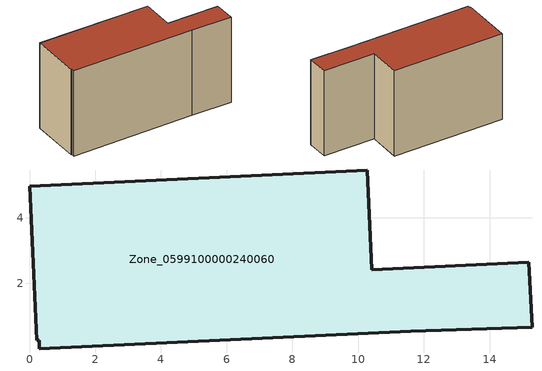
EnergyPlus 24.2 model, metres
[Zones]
Zone_0599100000240060
 floor ground (C_G): 10.27,5.45 10.41,2.42 15.19,2.64 15.29,0.66 11.6,0.55 0.3,0 0.3,0.27 0.21,0.27 0,4.96 z0
 wall outside (C_F): 11.6,0.55 15.29,0.66 15.19,2.64 10.41,2.42 10.27,5.45 0,4.96 0.21,0.27 0.3,0.27 0.3,0 11.6,0.55 z0:8.17
 roof outside (C_R): 0.3,0.27 0.3,0 11.6,0.55 15.29,0.66 15.19,2.64 10.41,2.42 10.27,5.45 0,4.96 0.21,0.27 z8.17
[BUILDING]
Pand.0599100000240060: North Axis=0; Terrain=City; Loads Convergence Tolerance Value=0.04; Temperature Convergence Tolerance Value=0.4; Solar Distribution=FullExterior; Maximum Number of Warmup Days=25; Minimum Number of Warmup Days=1
[Site:Location]
Rotterdam.The.Hague.AP_ZH_NLD Design_Conditions: Latitude=51.96; Longitude=4.45; Time Zone=1; Elevation=-4.5
[SITE:GROUNDTEMPERATURE:BUILDINGSURFACE]
18, 18, 18, 18, 18, 18, 18, 18, 18, 18, 18, 18
[MATERIAL] Thermal Absorptance=0.9; Solar Absorptance=0.7; Visible Absorptance=0.7
Name | Roughness | Thickness | Conductivity | Density | Specific Heat
G.TI.1946-1964 | MediumSmooth | 0.15 | 1 | 540 | 1210
F.TI.1946-1964 | Rough | 0.3 | 0.857143 | 1920 | 840
R.TI.1946-1964 | MediumRough | 0.2 | 0.277778 | 1500 | 1000
[CONSTRUCTION]
C_G: G.TI.1946-1964
C_F: F.TI.1946-1964
C_R: R.TI.1946-1964
[ZONE]
Zone_0599100000240060: Type=1; Multiplier=1; Ceiling Height=Autocalculate; Volume=Autocalculate; Floor Area=autocalculate; Part of Total Floor Area=Yes
[ZONEINFILTRATION:DESIGNFLOWRATE]
Infil_Zone_0599100000240060: Zone or ZoneList or Space or SpaceList=Zone_0599100000240060; Schedule=AlwaysOn; Design Flow Rate Calculation Method=Flow/Area; Flow Rate per Floor Area=0.003; Constant Term Coefficient=1; Temperature Term Coefficient=0; Velocity Term Coefficient=0; Velocity Squared Term Coefficient=0
[HVACTEMPLATE:ZONE:IDEALLOADSAIRSYSTEM]
Zone_0599100000240060: Maximum Heating Supply Air Temperature=50; Minimum Cooling Supply Air Temperature=13; Maximum Heating Supply Air Humidity Ratio=0.0156; Minimum Cooling Supply Air Humidity Ratio=0.0077; Heating Limit=NoLimit; Cooling Limit=NoLimit; Dehumidification Control Type=ConstantSensibleHeatRatio; Cooling Sensible Heat Ratio=0.7; Dehumidification Setpoint=60; Humidification Control Type=None; Humidification Setpoint=30; Outdoor Air Method=None; Outdoor Air Flow Rate per Person=0.00944; Outdoor Air Flow Rate per Zone Floor Area=0; Outdoor Air Flow Rate per Zone=0; Demand Controlled Ventilation Type=None; Outdoor Air Economizer Type=NoEconomizer; Heat Recovery Type=None; Sensible Heat Recovery Effectiveness=0.7; Latent Heat Recovery Effectiveness=0.65
[ZONECONTROL:THERMOSTAT]
ThermostatControl_Zone_0599100000240060: Zone or ZoneList=Zone_0599100000240060; Control Type Schedule=DualSetpointControlType; Control 1=Thermostat_Zone_0599100000240060; Temperature Difference Between Cutout And Setpoint=0
[THERMOSTATSETPOINT:DUALSETPOINT]
Thermostat_Zone_0599100000240060: Heating Setpoint Temperature Schedule=HeatingSetpoint_Zone_0599100000240060; Cooling Setpoint Temperature Schedule=CoolingSetpoint_Zone_0599100000240060
[SCHEDULE:COMPACT]
HeatingSetpoint_Zone_0599100000240060: Through: 12/31, For: AllDays, Until: 24:00, 21
CoolingSetpoint_Zone_0599100000240060: Through: 12/31, For: AllDays, Until: 24:00, 24
DualSetpointControlType: Through: 12/31, For: AllDays, Until: 24:00, 4
AlwaysOn: Through: 12/31, For: AllDays, Until: 24:00, 1
